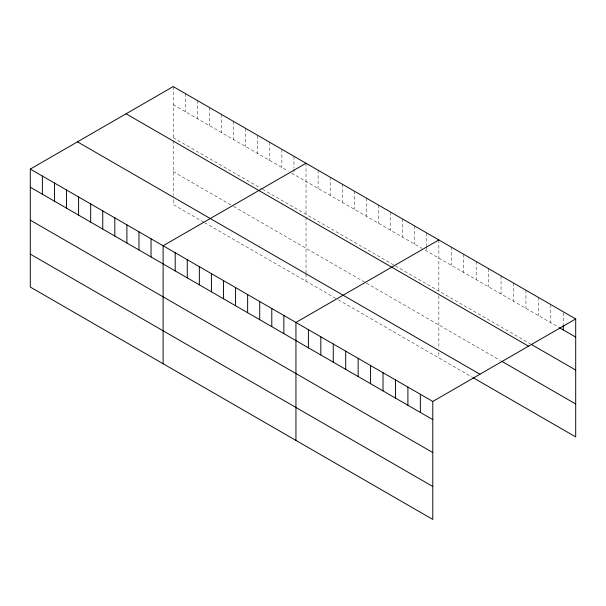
<?xml version="1.0" encoding="UTF-8"?>
<svg xmlns="http://www.w3.org/2000/svg" width="606" height="606" viewBox="0 0 606 606"><rect width="100%" height="100%" fill="white"/><g stroke="black" fill="none" stroke-linecap="round" stroke-linejoin="round"><path stroke-width="0.45" stroke-dasharray="3.03 2.27" d="M173.21 86.575L173.21 139.554M173.21 104.732L288.327 171.187M291.547 173.051L421.95 248.339M425.17 250.195L558.596 327.232M173.21 137.668L261.762 188.792M262.565 189.254L394.582 265.473M395.385 265.943L530.606 344.011M173.21 171.604L232.78 205.995M233.583 206.464L365.6 282.684M366.403 283.146L500.276 360.434M203.798 222.205L173.21 204.548L173.21 196.314M204.608 222.667L337.428 299.356M338.231 299.818L472.286 377.212M563.262 312.673L563.262 324.475M550.816 304.583L550.816 322.74M538.378 297.394L538.378 315.559M525.94 290.213L525.94 308.378M513.494 283.032L513.494 301.19M501.056 275.851L501.056 294.008M488.618 268.67L488.618 286.827M476.172 261.489L476.172 279.646M463.734 254.3L463.734 272.465M451.296 247.119L451.296 265.284M438.858 239.938L438.858 291.039M438.858 295.751L438.858 348.761M438.858 352.419L438.858 357.911M426.783 232.969L426.783 245.68M426.783 246.589L426.783 251.126M414.709 225.993L414.709 244.157M402.634 219.024L402.634 237.188M390.559 212.055L390.559 230.212M378.477 205.086L378.477 223.243M366.403 198.109L366.403 216.274M354.328 191.14L354.328 209.297M342.254 184.171L342.254 202.328M330.179 177.194L330.179 195.359M318.105 170.225L318.105 188.383M306.03 163.256L306.03 216.236M306.03 217.183L306.03 272.995M306.03 273.912L306.03 281.229M293.955 156.287L293.955 168.089M293.955 168.998L293.955 174.445M281.881 149.311L281.881 167.476M269.806 142.342L269.806 160.499M257.732 135.373L257.732 153.53M245.657 128.396L245.657 146.561M233.583 121.427L233.583 139.585M221.508 114.458L221.508 132.616M209.434 107.482L209.434 125.647M197.359 100.513L197.359 118.678M185.284 93.544L185.284 111.701M173.21 140.501L173.21 195.397"/><path stroke-width="0.91" d="M30.3 169.082L432.79 401.452L432.79 519.425L30.3 287.055L30.3 169.082L173.21 86.575L575.7 318.945L575.7 436.918L473.066 377.667M306.03 163.256L163.12 245.763L163.12 363.736M438.858 239.938L295.94 322.445L295.94 440.418M432.79 401.452L575.7 318.945M559.368 327.679L575.7 337.103M531.379 344.458L575.7 370.046M126.048 113.799L528.538 346.177M501.836 361.335L575.7 403.982M77.462 141.849L479.952 374.228M30.3 187.239L432.79 419.617M30.3 220.183L432.79 452.553M30.3 254.119L432.79 486.489M563.262 325.384L563.262 329.922M420.344 394.271L420.344 412.436M407.906 387.09L407.906 405.247M395.468 379.909L395.468 398.066M383.022 372.728L383.022 390.885M370.584 365.539L370.584 383.704M358.146 358.358L358.146 376.523M345.7 351.177L345.7 369.334M333.262 343.996L333.262 362.153M320.824 336.815L320.824 354.972M308.386 329.634L308.386 347.791M283.866 315.476L283.866 333.633M271.791 308.507L271.791 326.664M259.716 301.538L259.716 319.695M247.642 294.561L247.642 312.726M235.567 287.592L235.567 305.75M223.493 280.623L223.493 298.781M211.418 273.647L211.418 291.812M199.344 266.678L199.344 284.835M187.269 259.709L187.269 277.866M175.195 252.732L175.195 270.897M151.046 238.794L151.046 256.952M138.971 231.825L138.971 249.983M126.896 224.849L126.896 243.014M114.822 217.88L114.822 236.037M102.747 210.911L102.747 229.068M90.673 203.934L90.673 222.099M78.598 196.965L78.598 215.122M66.524 189.996L66.524 208.153M54.449 183.027L54.449 201.184M42.375 176.051L42.375 194.215"/></g></svg>
